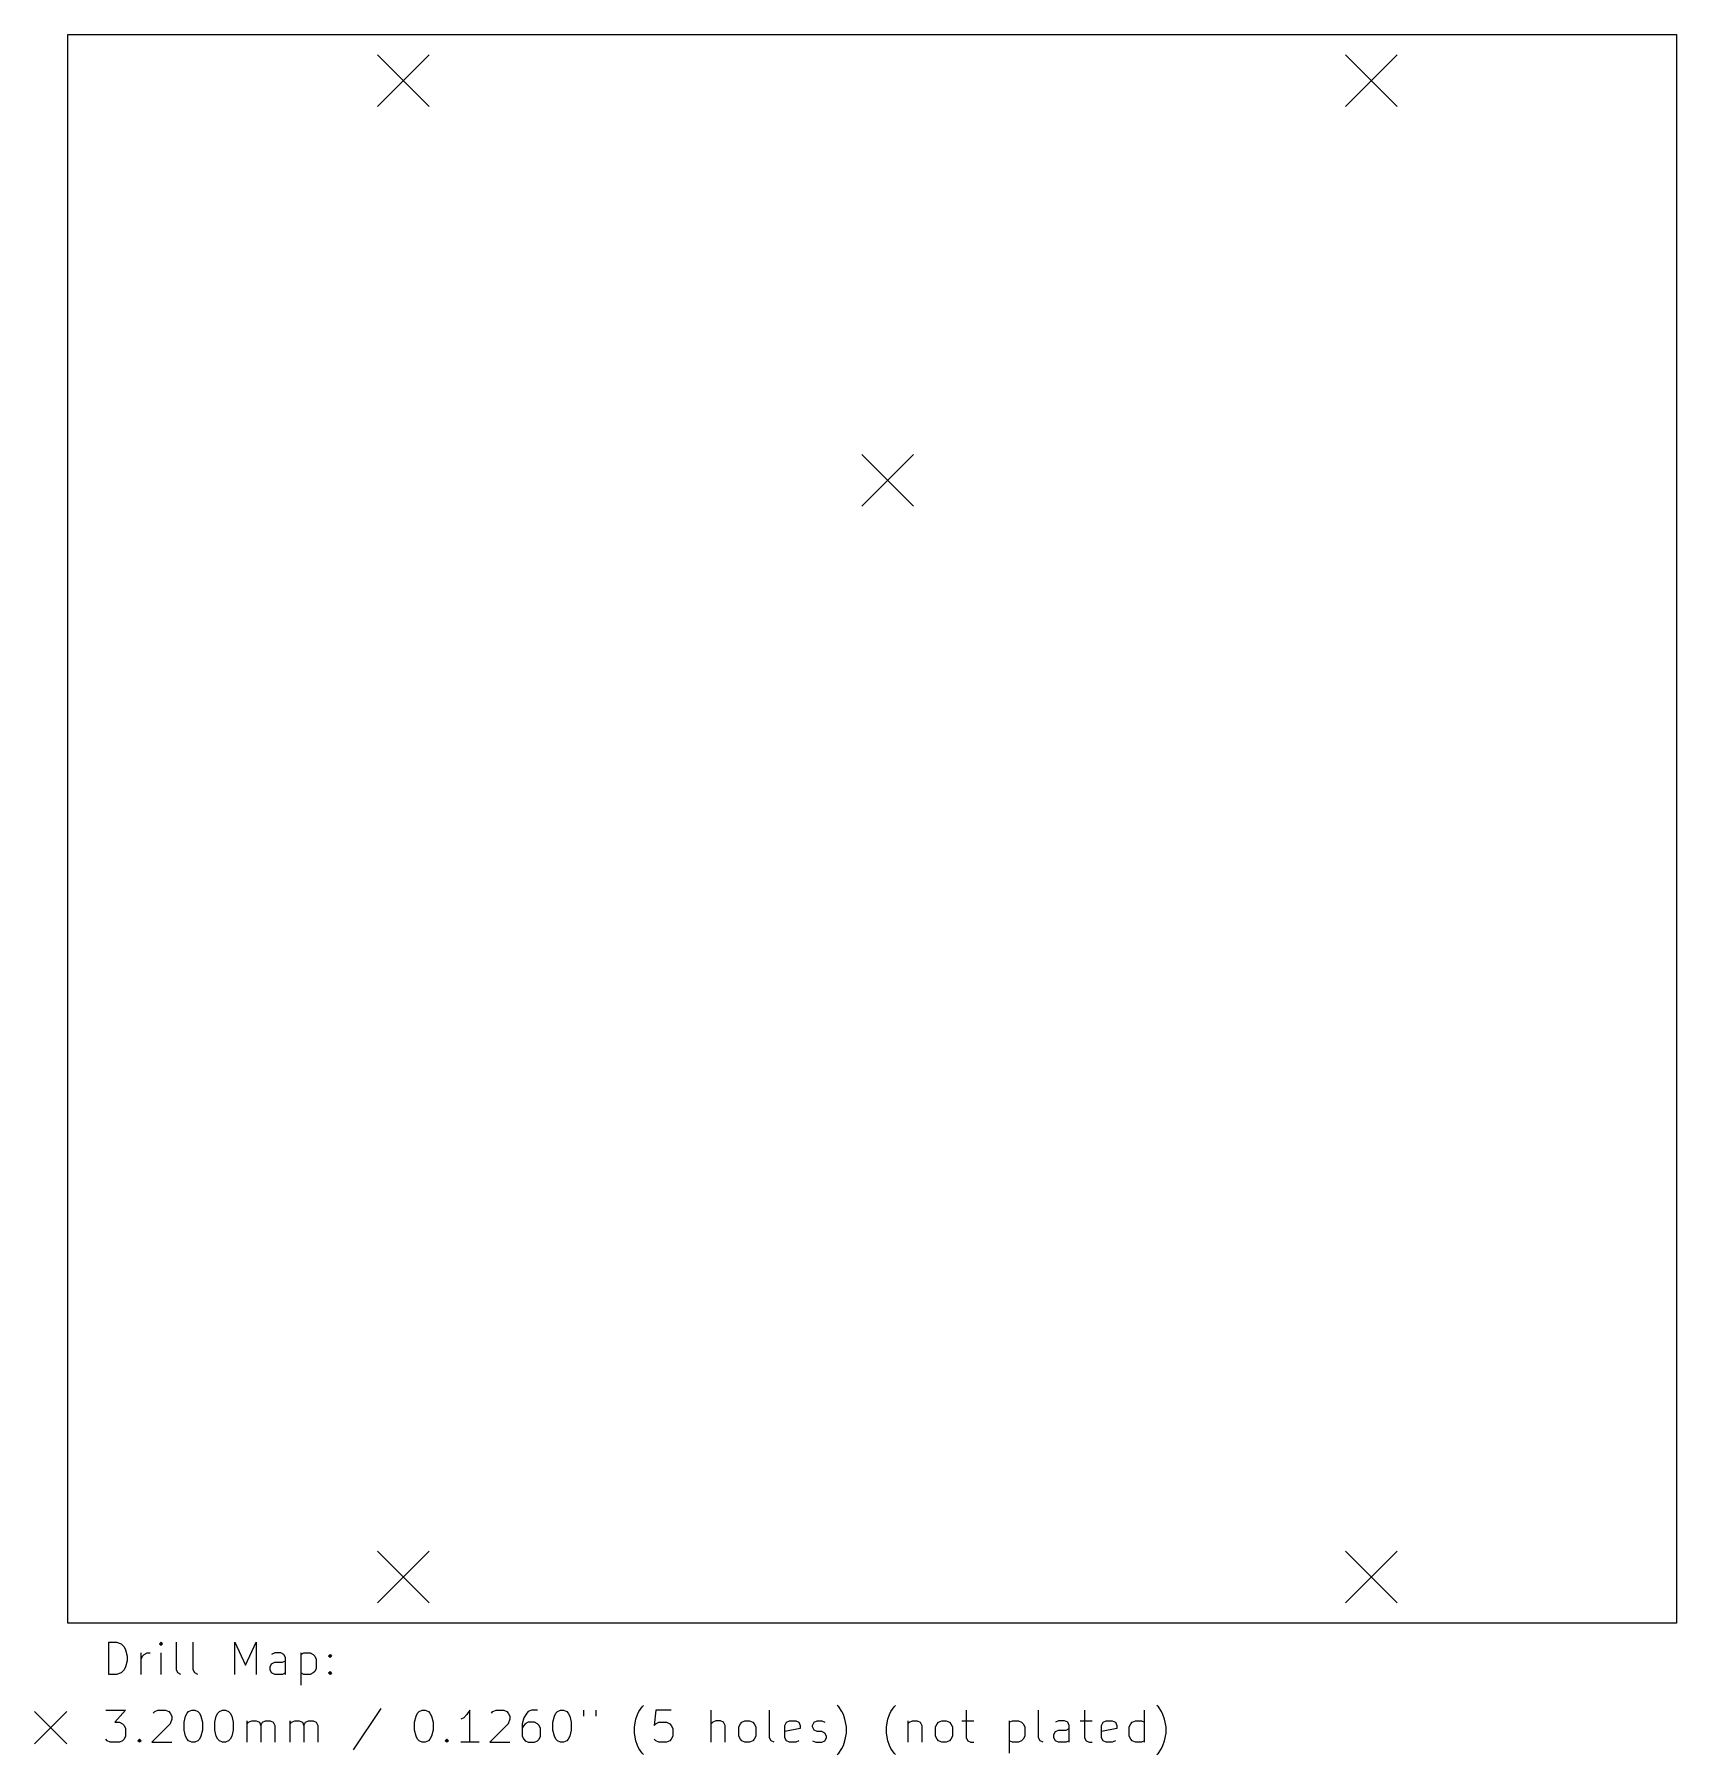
# Model space of a CAD drawing. Extents: x 113 to 215, y -143 to -37.
import ezdxf

# ---------------------------------------------------------------- set-up
doc = ezdxf.new("R2010")
doc.units = 0
doc.layers.add('BLACK', color=7, linetype='CONTINUOUS')

msp = doc.modelspace()

# ---------------------------------------------------------------- linework, layer by layer
at = {"layer": 'BLACK', "linetype": 'CONTINUOUS'}
for p, q in [((115.24, -36.8175), (214.935, -36.8175)), ((115.24, -135.2425), (115.24, -36.8175)), ((214.935, -36.8175), (214.935, -135.2425)), ((134.42, -38.075), (137.62, -41.275)), ((137.62, -38.075), (134.42, -41.275)), ((194.42, -38.075), (197.62, -41.275)), ((197.62, -38.075), (194.42, -41.275)), ((164.44, -62.84), (167.64, -66.04)), ((167.64, -62.84), (164.44, -66.04)), ((134.42, -130.785), (137.62, -133.985)), ((137.62, -130.785), (134.42, -133.985)), ((194.42, -130.785), (197.62, -133.985)), ((197.62, -130.785), (194.42, -133.985)), ((214.935, -135.2425), (115.24, -135.2425)), ((117.772768, -138.432338), (117.772768, -136.432338)), ((117.772768, -136.432338), (118.248958, -136.432338)), ((118.248958, -136.432338), (118.534673, -136.527576)), ((118.534673, -136.527576), (118.725149, -136.718052)), ((118.725149, -136.718052), (118.820387, -136.908528)), ((118.820387, -136.908528), (118.915625, -137.28948)), ((118.915625, -137.28948), (118.915625, -137.575195)), ((119.772768, -138.432338), (119.772768, -137.099004)), ((119.772768, -137.479957), (119.868006, -137.28948)), ((119.868006, -137.28948), (119.963244, -137.194242)), ((119.963244, -137.194242), (120.15372, -137.099004)), ((120.15372, -137.099004), (120.344197, -137.099004)), ((121.010863, -136.432338), (120.915625, -136.527576)), ((120.915625, -136.527576), (121.010863, -136.622814)), ((121.106101, -136.527576), (121.010863, -136.432338)), ((121.010863, -136.432338), (121.010863, -136.622814)), ((121.010863, -136.622814), (121.106101, -136.527576)), ((121.010863, -138.432338), (121.010863, -137.099004)), ((121.963244, -138.146623), (121.963244, -136.432338)), ((123.010863, -138.146623), (123.010863, -136.432338)), ((125.582292, -138.432338), (125.582292, -136.432338)), ((125.582292, -136.432338), (126.248959, -137.860909)), ((126.248959, -137.860909), (126.915625, -136.432338)), ((126.915625, -136.432338), (126.915625, -138.432338)), ((128.058482, -137.099004), (127.868006, -137.194242)), ((128.439435, -137.099004), (128.058482, -137.099004)), ((128.629911, -137.194242), (128.439435, -137.099004)), ((128.725149, -137.384719), (128.629911, -137.194242)), ((128.725149, -138.432338), (128.725149, -137.384719)), ((129.67753, -137.099004), (129.67753, -139.099004)), ((129.67753, -137.194242), (129.868006, -137.099004)), ((129.868006, -137.099004), (130.248959, -137.099004)), ((130.248959, -137.099004), (130.439435, -137.194242)), ((130.439435, -137.194242), (130.534673, -137.28948)), ((130.534673, -137.28948), (130.629911, -137.479957)), ((130.629911, -137.479957), (130.629911, -138.051385)), ((131.391816, -137.28948), (131.487054, -137.194242)), ((131.487054, -137.384719), (131.391816, -137.28948)), ((131.487054, -137.194242), (131.582292, -137.28948)), ((131.487054, -137.194242), (131.487054, -137.384719)), ((131.582292, -137.28948), (131.487054, -137.384719)), ((118.248958, -138.432338), (117.772768, -138.432338)), ((118.534673, -138.3371), (118.248958, -138.432338)), ((118.725149, -138.146623), (118.534673, -138.3371)), ((118.820387, -137.956147), (118.725149, -138.146623)), ((118.915625, -137.575195), (118.820387, -137.956147)), ((122.058482, -138.3371), (121.963244, -138.146623)), ((122.248958, -138.432338), (122.058482, -138.3371)), ((123.106101, -138.3371), (123.010863, -138.146623)), ((123.296577, -138.432338), (123.106101, -138.3371)), ((127.772768, -137.956147), (127.868006, -137.765671)), ((127.772768, -138.146623), (127.772768, -137.956147)), ((127.868006, -138.3371), (127.772768, -138.146623)), ((127.868006, -137.765671), (128.058482, -137.670433)), ((128.058482, -138.432338), (127.868006, -138.3371)), ((128.058482, -137.670433), (128.534673, -137.670433)), ((128.534673, -138.432338), (128.058482, -138.432338)), ((128.534673, -137.670433), (128.725149, -137.575195)), ((128.725149, -138.3371), (128.534673, -138.432338)), ((129.868006, -138.432338), (129.67753, -138.3371)), ((130.248959, -138.432338), (129.868006, -138.432338)), ((130.439435, -138.3371), (130.248959, -138.432338)), ((130.534673, -138.241861), (130.439435, -138.3371)), ((130.629911, -138.051385), (130.534673, -138.241861)), ((131.391816, -138.3371), (131.487054, -138.241861)), ((131.487054, -138.432338), (131.391816, -138.3371)), ((131.487054, -138.241861), (131.582292, -138.3371)), ((131.487054, -138.241861), (131.487054, -138.432338)), ((131.582292, -138.3371), (131.487054, -138.432338)), ((117.582292, -140.632338), (118.820387, -140.632338)), ((118.820387, -140.632338), (118.15372, -141.394242)), ((120.629911, -140.727576), (120.820387, -140.632338)), ((120.820387, -140.632338), (121.296578, -140.632338)), ((121.296578, -140.632338), (121.487054, -140.727576)), ((122.725149, -140.727576), (122.915625, -140.632338)), ((122.915625, -140.632338), (123.106102, -140.632338)), ((123.106102, -140.632338), (123.296578, -140.727576)), ((124.629911, -140.727576), (124.820387, -140.632338)), ((124.820387, -140.632338), (125.010864, -140.632338)), ((125.010864, -140.632338), (125.20134, -140.727576)), ((134.629912, -140.5371), (132.915627, -143.108528)), ((137.010865, -140.727576), (137.201341, -140.632338)), ((137.201341, -140.632338), (137.391818, -140.632338)), ((137.391818, -140.632338), (137.582294, -140.727576)), ((140.153722, -140.632338), (139.963246, -140.918052)), ((140.153722, -142.632338), (140.153722, -140.632338)), ((141.582294, -140.727576), (141.77277, -140.632338)), ((141.77277, -140.632338), (142.248961, -140.632338)), ((142.248961, -140.632338), (142.439437, -140.727576)), ((143.963246, -140.632338), (143.77277, -140.727576)), ((144.344199, -140.632338), (143.963246, -140.632338)), ((145.582294, -140.727576), (145.77277, -140.632338)), ((145.77277, -140.632338), (145.963247, -140.632338)), ((145.963247, -140.632338), (146.153723, -140.727576)), ((147.201342, -140.632338), (147.201342, -141.01329)), ((147.963247, -140.632338), (147.963247, -141.01329)), ((150.629914, -140.727576), (150.82039, -140.441861)), ((150.82039, -140.441861), (150.915629, -140.346623)), ((151.677533, -140.632338), (151.582295, -141.584719)), ((152.629914, -140.632338), (151.677533, -140.632338)), ((155.106105, -142.632338), (155.106105, -140.632338)), ((158.725153, -142.346623), (158.725153, -140.632338)), ((163.010868, -140.441861), (162.91563, -140.346623)), ((163.201344, -140.727576), (163.010868, -140.441861)), ((166.248963, -140.727576), (166.439439, -140.441861)), ((166.439439, -140.441861), (166.534678, -140.346623)), ((170.91563, -140.632338), (170.91563, -142.346623)), ((175.391821, -142.346623), (175.391821, -140.632338)), ((178.248964, -140.632338), (178.248964, -142.346623)), ((181.96325, -142.632338), (181.96325, -140.632338)), ((182.820393, -140.441861), (182.725155, -140.346623)), ((183.010869, -140.727576), (182.820393, -140.441861)), ((113.165, -140.7175), (115.165, -142.7175)), ((115.165, -140.7175), (113.165, -142.7175)), ((118.15372, -141.394242), (118.439435, -141.394242)), ((118.439435, -141.394242), (118.629911, -141.48948)), ((118.629911, -141.48948), (118.725149, -141.584719)), ((118.725149, -141.584719), (118.820387, -141.775195)), ((121.582292, -141.48948), (120.439435, -142.632338)), ((120.534673, -140.822814), (120.629911, -140.727576)), ((121.487054, -140.727576), (121.582292, -140.822814)), ((121.582292, -140.822814), (121.67753, -141.01329)), ((121.67753, -141.203766), (121.582292, -141.48948)), ((121.67753, -141.01329), (121.67753, -141.203766)), ((122.439435, -141.394242), (122.534673, -141.01329)), ((122.439435, -141.870433), (122.439435, -141.394242)), ((122.534673, -141.01329), (122.629911, -140.822814)), ((122.629911, -140.822814), (122.725149, -140.727576)), ((123.296578, -140.727576), (123.391816, -140.822814)), ((123.391816, -140.822814), (123.487054, -141.01329)), ((123.487054, -141.01329), (123.582292, -141.394242)), ((123.582292, -141.394242), (123.582292, -141.870433)), ((124.344197, -141.394242), (124.439435, -141.01329)), ((124.344197, -141.870433), (124.344197, -141.394242)), ((124.439435, -141.01329), (124.534673, -140.822814)), ((124.534673, -140.822814), (124.629911, -140.727576)), ((125.20134, -140.727576), (125.296578, -140.822814)), ((125.296578, -140.822814), (125.391816, -141.01329)), ((125.391816, -141.01329), (125.487054, -141.394242)), ((125.487054, -141.394242), (125.487054, -141.870433)), ((126.344197, -142.632338), (126.344197, -141.299004)), ((126.344197, -141.48948), (126.439435, -141.394242)), ((126.439435, -141.394242), (126.629911, -141.299004)), ((126.629911, -141.299004), (126.915626, -141.299004)), ((126.915626, -141.299004), (127.106102, -141.394242)), ((127.106102, -141.394242), (127.20134, -141.584719)), ((127.20134, -141.584719), (127.296578, -141.394242)), ((127.20134, -141.584719), (127.20134, -142.632338)), ((127.296578, -141.394242), (127.487054, -141.299004)), ((127.487054, -141.299004), (127.772768, -141.299004)), ((127.772768, -141.299004), (127.963245, -141.394242)), ((127.963245, -141.394242), (128.058483, -141.584719)), ((128.058483, -141.584719), (128.058483, -142.632338)), ((129.010864, -142.632338), (129.010864, -141.299004)), ((129.010864, -141.48948), (129.106102, -141.394242)), ((129.106102, -141.394242), (129.296578, -141.299004)), ((129.296578, -141.299004), (129.582293, -141.299004)), ((129.582293, -141.299004), (129.772769, -141.394242)), ((129.772769, -141.394242), (129.868007, -141.584719)), ((129.868007, -141.584719), (129.963245, -141.394242)), ((129.868007, -141.584719), (129.868007, -142.632338)), ((129.963245, -141.394242), (130.153721, -141.299004)), ((130.153721, -141.299004), (130.439435, -141.299004)), ((130.439435, -141.299004), (130.629912, -141.394242)), ((130.629912, -141.394242), (130.72515, -141.584719)), ((130.72515, -141.584719), (130.72515, -142.632338)), ((136.725151, -141.394242), (136.820389, -141.01329)), ((136.725151, -141.870433), (136.725151, -141.394242)), ((136.820389, -141.01329), (136.915627, -140.822814)), ((136.915627, -140.822814), (137.010865, -140.727576)), ((137.582294, -140.727576), (137.677532, -140.822814)), ((137.677532, -140.822814), (137.77277, -141.01329)), ((137.77277, -141.01329), (137.868008, -141.394242)), ((137.868008, -141.394242), (137.868008, -141.870433)), ((139.77277, -141.108528), (139.582294, -141.203766)), ((139.963246, -140.918052), (139.77277, -141.108528)), ((142.534675, -141.48948), (141.391818, -142.632338)), ((141.487056, -140.822814), (141.582294, -140.727576)), ((142.439437, -140.727576), (142.534675, -140.822814)), ((142.534675, -140.822814), (142.629913, -141.01329)), ((142.629913, -141.203766), (142.534675, -141.48948)), ((142.629913, -141.01329), (142.629913, -141.203766)), ((143.487056, -141.108528), (143.391818, -141.48948)), ((143.391818, -141.48948), (143.391818, -142.251385)), ((143.487056, -141.584719), (143.391818, -141.775195)), ((143.677532, -140.822814), (143.487056, -141.108528)), ((143.582294, -141.48948), (143.487056, -141.584719)), ((143.77277, -141.394242), (143.582294, -141.48948)), ((143.77277, -140.727576), (143.677532, -140.822814)), ((144.153723, -141.394242), (143.77277, -141.394242)), ((144.344199, -141.48948), (144.153723, -141.394242)), ((144.439437, -141.584719), (144.344199, -141.48948)), ((144.534675, -141.775195), (144.439437, -141.584719)), ((145.29658, -141.394242), (145.391818, -141.01329)), ((145.29658, -141.870433), (145.29658, -141.394242)), ((145.391818, -141.01329), (145.487056, -140.822814)), ((145.487056, -140.822814), (145.582294, -140.727576)), ((146.153723, -140.727576), (146.248961, -140.822814)), ((146.248961, -140.822814), (146.344199, -141.01329)), ((146.344199, -141.01329), (146.439437, -141.394242)), ((146.439437, -141.394242), (146.439437, -141.870433)), ((150.3442, -141.679957), (150.439438, -141.203766)), ((150.3442, -142.060909), (150.3442, -141.679957)), ((150.439438, -141.203766), (150.534676, -140.918052)), ((150.534676, -140.918052), (150.629914, -140.727576)), ((151.582295, -141.584719), (151.677533, -141.48948)), ((151.677533, -141.48948), (151.868009, -141.394242)), ((151.868009, -141.394242), (152.3442, -141.394242)), ((152.3442, -141.394242), (152.534676, -141.48948)), ((152.534676, -141.48948), (152.629914, -141.584719)), ((152.629914, -141.584719), (152.725152, -141.775195)), ((155.201343, -141.394242), (155.106105, -141.48948)), ((155.391819, -141.299004), (155.201343, -141.394242)), ((155.677534, -141.299004), (155.391819, -141.299004)), ((155.86801, -141.394242), (155.677534, -141.299004)), ((155.963248, -141.584719), (155.86801, -141.394242)), ((155.963248, -142.632338), (155.963248, -141.584719)), ((156.820391, -141.679957), (156.915629, -141.48948)), ((156.820391, -142.251385), (156.820391, -141.679957)), ((156.915629, -141.48948), (157.010867, -141.394242)), ((157.010867, -141.394242), (157.201343, -141.299004)), ((157.201343, -141.299004), (157.487058, -141.299004)), ((157.487058, -141.299004), (157.677534, -141.394242)), ((157.677534, -141.394242), (157.772772, -141.48948)), ((157.772772, -141.48948), (157.86801, -141.679957)), ((157.86801, -141.679957), (157.86801, -142.251385)), ((159.677534, -141.584719), (159.772772, -141.394242)), ((159.677534, -142.346623), (159.677534, -141.584719)), ((159.772772, -141.394242), (159.963248, -141.299004)), ((159.963248, -141.299004), (160.344201, -141.299004)), ((160.344201, -141.299004), (160.534677, -141.394242)), ((160.534677, -141.394242), (160.629915, -141.584719)), ((160.629915, -141.584719), (160.629915, -141.775195)), ((161.39182, -141.584719), (161.487058, -141.394242)), ((161.39182, -141.679957), (161.39182, -141.584719)), ((161.487058, -141.870433), (161.39182, -141.679957)), ((161.487058, -141.394242), (161.677534, -141.299004)), ((161.677534, -141.299004), (161.963248, -141.299004)), ((161.963248, -141.299004), (162.153725, -141.394242)), ((163.296582, -140.918052), (163.201344, -140.727576)), ((163.39182, -141.203766), (163.296582, -140.918052)), ((163.487058, -141.679957), (163.39182, -141.203766)), ((163.487058, -142.060909), (163.487058, -141.679957)), ((165.963249, -141.679957), (166.058487, -141.203766)), ((165.963249, -142.060909), (165.963249, -141.679957)), ((166.058487, -141.203766), (166.153725, -140.918052)), ((166.153725, -140.918052), (166.248963, -140.727576)), ((167.296582, -141.299004), (167.296582, -142.632338)), ((167.296582, -141.48948), (167.39182, -141.394242)), ((167.39182, -141.394242), (167.582296, -141.299004)), ((167.582296, -141.299004), (167.868011, -141.299004)), ((167.868011, -141.299004), (168.058487, -141.394242)), ((168.058487, -141.394242), (168.153725, -141.584719)), ((168.153725, -141.584719), (168.153725, -142.632338)), ((169.010868, -141.679957), (169.106106, -141.48948)), ((169.010868, -142.251385), (169.010868, -141.679957)), ((169.106106, -141.48948), (169.201344, -141.394242)), ((169.201344, -141.394242), (169.39182, -141.299004)), ((169.39182, -141.299004), (169.677535, -141.299004)), ((169.677535, -141.299004), (169.868011, -141.394242)), ((169.868011, -141.394242), (169.963249, -141.48948)), ((169.963249, -141.48948), (170.058487, -141.679957)), ((170.058487, -141.679957), (170.058487, -142.251385)), ((170.629916, -141.299004), (171.39182, -141.299004)), ((173.582297, -141.299004), (173.582297, -143.299004)), ((173.582297, -141.394242), (173.772773, -141.299004)), ((173.772773, -141.299004), (174.153726, -141.299004)), ((174.153726, -141.299004), (174.344202, -141.394242)), ((174.344202, -141.394242), (174.43944, -141.48948)), ((174.43944, -141.48948), (174.534678, -141.679957)), ((174.534678, -141.679957), (174.534678, -142.251385)), ((176.629916, -141.299004), (176.43944, -141.394242)), ((177.010869, -141.299004), (176.629916, -141.299004)), ((177.201345, -141.394242), (177.010869, -141.299004)), ((177.296583, -141.584719), (177.201345, -141.394242)), ((177.296583, -142.632338), (177.296583, -141.584719)), ((177.96325, -141.299004), (178.725154, -141.299004)), ((179.296583, -141.584719), (179.391821, -141.394242)), ((179.296583, -142.346623), (179.296583, -141.584719)), ((179.391821, -141.394242), (179.582297, -141.299004)), ((179.582297, -141.299004), (179.96325, -141.299004)), ((179.96325, -141.299004), (180.153726, -141.394242)), ((180.153726, -141.394242), (180.248964, -141.584719)), ((180.248964, -141.584719), (180.248964, -141.775195)), ((181.010869, -141.679957), (181.106107, -141.48948)), ((181.010869, -142.251385), (181.010869, -141.679957)), ((181.106107, -141.48948), (181.201345, -141.394242)), ((181.201345, -141.394242), (181.391821, -141.299004)), ((181.391821, -141.299004), (181.772774, -141.299004)), ((181.772774, -141.299004), (181.96325, -141.394242)), ((183.106107, -140.918052), (183.010869, -140.727576)), ((183.201345, -141.203766), (183.106107, -140.918052)), ((183.296583, -141.679957), (183.201345, -141.203766)), ((183.296583, -142.060909), (183.296583, -141.679957)), ((117.67753, -142.5371), (117.582292, -142.441861)), ((117.868006, -142.632338), (117.67753, -142.5371)), ((118.439435, -142.632338), (117.868006, -142.632338)), ((118.629911, -142.5371), (118.439435, -142.632338)), ((118.725149, -142.441861), (118.629911, -142.5371)), ((118.820387, -142.251385), (118.725149, -142.441861)), ((118.820387, -141.775195), (118.820387, -142.251385)), ((119.582292, -142.5371), (119.67753, -142.441861)), ((119.67753, -142.632338), (119.582292, -142.5371)), ((119.67753, -142.441861), (119.772768, -142.5371)), ((119.67753, -142.441861), (119.67753, -142.632338)), ((119.772768, -142.5371), (119.67753, -142.632338)), ((120.439435, -142.632338), (121.67753, -142.632338)), ((122.534673, -142.251385), (122.439435, -141.870433)), ((122.629911, -142.441861), (122.534673, -142.251385)), ((122.725149, -142.5371), (122.629911, -142.441861)), ((122.915625, -142.632338), (122.725149, -142.5371)), ((123.106102, -142.632338), (122.915625, -142.632338)), ((123.296578, -142.5371), (123.106102, -142.632338)), ((123.391816, -142.441861), (123.296578, -142.5371)), ((123.487054, -142.251385), (123.391816, -142.441861)), ((123.582292, -141.870433), (123.487054, -142.251385)), ((124.439435, -142.251385), (124.344197, -141.870433)), ((124.534673, -142.441861), (124.439435, -142.251385)), ((124.629911, -142.5371), (124.534673, -142.441861)), ((124.820387, -142.632338), (124.629911, -142.5371)), ((125.010864, -142.632338), (124.820387, -142.632338)), ((125.20134, -142.5371), (125.010864, -142.632338)), ((125.296578, -142.441861), (125.20134, -142.5371)), ((125.391816, -142.251385), (125.296578, -142.441861)), ((125.487054, -141.870433), (125.391816, -142.251385)), ((136.820389, -142.251385), (136.725151, -141.870433)), ((136.915627, -142.441861), (136.820389, -142.251385)), ((137.010865, -142.5371), (136.915627, -142.441861)), ((137.201341, -142.632338), (137.010865, -142.5371)), ((137.391818, -142.632338), (137.201341, -142.632338)), ((137.582294, -142.5371), (137.391818, -142.632338)), ((137.677532, -142.441861), (137.582294, -142.5371)), ((137.77277, -142.251385), (137.677532, -142.441861)), ((137.868008, -141.870433), (137.77277, -142.251385)), ((138.629913, -142.5371), (138.725151, -142.441861)), ((138.725151, -142.632338), (138.629913, -142.5371)), ((138.725151, -142.441861), (138.820389, -142.5371)), ((138.725151, -142.441861), (138.725151, -142.632338)), ((138.820389, -142.5371), (138.725151, -142.632338)), ((140.725151, -142.632338), (139.582294, -142.632338)), ((141.391818, -142.632338), (142.629913, -142.632338)), ((143.391818, -142.251385), (143.487056, -142.441861)), ((143.487056, -142.441861), (143.582294, -142.5371)), ((143.582294, -142.5371), (143.77277, -142.632338)), ((143.77277, -142.632338), (144.153723, -142.632338)), ((144.153723, -142.632338), (144.344199, -142.5371)), ((144.344199, -142.5371), (144.439437, -142.441861)), ((144.439437, -142.441861), (144.534675, -142.251385)), ((144.534675, -142.251385), (144.534675, -141.775195)), ((145.391818, -142.251385), (145.29658, -141.870433)), ((145.487056, -142.441861), (145.391818, -142.251385)), ((145.582294, -142.5371), (145.487056, -142.441861)), ((145.77277, -142.632338), (145.582294, -142.5371)), ((145.963247, -142.632338), (145.77277, -142.632338)), ((146.153723, -142.5371), (145.963247, -142.632338)), ((146.248961, -142.441861), (146.153723, -142.5371)), ((146.344199, -142.251385), (146.248961, -142.441861)), ((146.439437, -141.870433), (146.344199, -142.251385)), ((150.439438, -142.5371), (150.3442, -142.060909)), ((150.534676, -142.822814), (150.439438, -142.5371)), ((151.677533, -142.5371), (151.582295, -142.441861)), ((151.868009, -142.632338), (151.677533, -142.5371)), ((152.3442, -142.632338), (151.868009, -142.632338)), ((152.534676, -142.5371), (152.3442, -142.632338)), ((152.629914, -142.441861), (152.534676, -142.5371)), ((152.725152, -142.251385), (152.629914, -142.441861)), ((152.725152, -141.775195), (152.725152, -142.251385)), ((156.915629, -142.441861), (156.820391, -142.251385)), ((157.010867, -142.5371), (156.915629, -142.441861)), ((157.201343, -142.632338), (157.010867, -142.5371)), ((157.487058, -142.632338), (157.201343, -142.632338)), ((157.677534, -142.5371), (157.487058, -142.632338)), ((157.772772, -142.441861), (157.677534, -142.5371)), ((157.86801, -142.251385), (157.772772, -142.441861)), ((158.820391, -142.5371), (158.725153, -142.346623)), ((159.010867, -142.632338), (158.820391, -142.5371)), ((160.629915, -141.775195), (159.677534, -141.965671)), ((159.772772, -142.5371), (159.677534, -142.346623)), ((159.963248, -142.632338), (159.772772, -142.5371)), ((160.344201, -142.632338), (159.963248, -142.632338)), ((160.534677, -142.5371), (160.344201, -142.632338)), ((161.39182, -142.5371), (161.582296, -142.632338)), ((161.677534, -141.965671), (161.487058, -141.870433)), ((161.582296, -142.632338), (161.963248, -142.632338)), ((161.963248, -141.965671), (161.677534, -141.965671)), ((162.153725, -142.060909), (161.963248, -141.965671)), ((161.963248, -142.632338), (162.153725, -142.5371)), ((162.248963, -142.251385), (162.153725, -142.060909)), ((162.153725, -142.5371), (162.248963, -142.346623)), ((162.248963, -142.346623), (162.248963, -142.251385)), ((163.296582, -142.822814), (163.39182, -142.5371)), ((163.39182, -142.5371), (163.487058, -142.060909)), ((166.058487, -142.5371), (165.963249, -142.060909)), ((166.153725, -142.822814), (166.058487, -142.5371)), ((169.106106, -142.441861), (169.010868, -142.251385)), ((169.201344, -142.5371), (169.106106, -142.441861)), ((169.39182, -142.632338), (169.201344, -142.5371)), ((169.677535, -142.632338), (169.39182, -142.632338)), ((169.868011, -142.5371), (169.677535, -142.632338)), ((169.963249, -142.441861), (169.868011, -142.5371)), ((170.058487, -142.251385), (169.963249, -142.441861)), ((170.91563, -142.346623), (171.010868, -142.5371)), ((171.010868, -142.5371), (171.201344, -142.632338)), ((171.201344, -142.632338), (171.39182, -142.632338)), ((173.772773, -142.632338), (173.582297, -142.5371)), ((174.153726, -142.632338), (173.772773, -142.632338)), ((174.344202, -142.5371), (174.153726, -142.632338)), ((174.43944, -142.441861), (174.344202, -142.5371)), ((174.534678, -142.251385), (174.43944, -142.441861)), ((175.487059, -142.5371), (175.391821, -142.346623)), ((175.677535, -142.632338), (175.487059, -142.5371)), ((176.344202, -142.156147), (176.43944, -141.965671)), ((176.344202, -142.346623), (176.344202, -142.156147)), ((176.43944, -142.5371), (176.344202, -142.346623)), ((176.43944, -141.965671), (176.629916, -141.870433)), ((176.629916, -142.632338), (176.43944, -142.5371)), ((176.629916, -141.870433), (177.106107, -141.870433)), ((177.106107, -142.632338), (176.629916, -142.632338)), ((177.106107, -141.870433), (177.296583, -141.775195)), ((177.296583, -142.5371), (177.106107, -142.632338)), ((178.248964, -142.346623), (178.344202, -142.5371)), ((178.344202, -142.5371), (178.534678, -142.632338)), ((178.534678, -142.632338), (178.725154, -142.632338)), ((180.248964, -141.775195), (179.296583, -141.965671)), ((179.391821, -142.5371), (179.296583, -142.346623)), ((179.582297, -142.632338), (179.391821, -142.5371)), ((179.96325, -142.632338), (179.582297, -142.632338)), ((180.153726, -142.5371), (179.96325, -142.632338)), ((181.106107, -142.441861), (181.010869, -142.251385)), ((181.201345, -142.5371), (181.106107, -142.441861)), ((181.391821, -142.632338), (181.201345, -142.5371)), ((181.772774, -142.632338), (181.391821, -142.632338)), ((181.96325, -142.5371), (181.772774, -142.632338)), ((183.106107, -142.822814), (183.201345, -142.5371)), ((183.201345, -142.5371), (183.296583, -142.060909)), ((150.629914, -143.01329), (150.534676, -142.822814)), ((150.82039, -143.299004), (150.629914, -143.01329)), ((150.915629, -143.394242), (150.82039, -143.299004)), ((162.91563, -143.394242), (163.010868, -143.299004)), ((163.010868, -143.299004), (163.201344, -143.01329)), ((163.201344, -143.01329), (163.296582, -142.822814)), ((166.248963, -143.01329), (166.153725, -142.822814)), ((166.439439, -143.299004), (166.248963, -143.01329)), ((166.534678, -143.394242), (166.439439, -143.299004)), ((182.725155, -143.394242), (182.820393, -143.299004)), ((182.820393, -143.299004), (183.010869, -143.01329)), ((183.010869, -143.01329), (183.106107, -142.822814))]:
    msp.add_line(p, q, dxfattribs=at)

doc.saveas('drawing.dxf')
